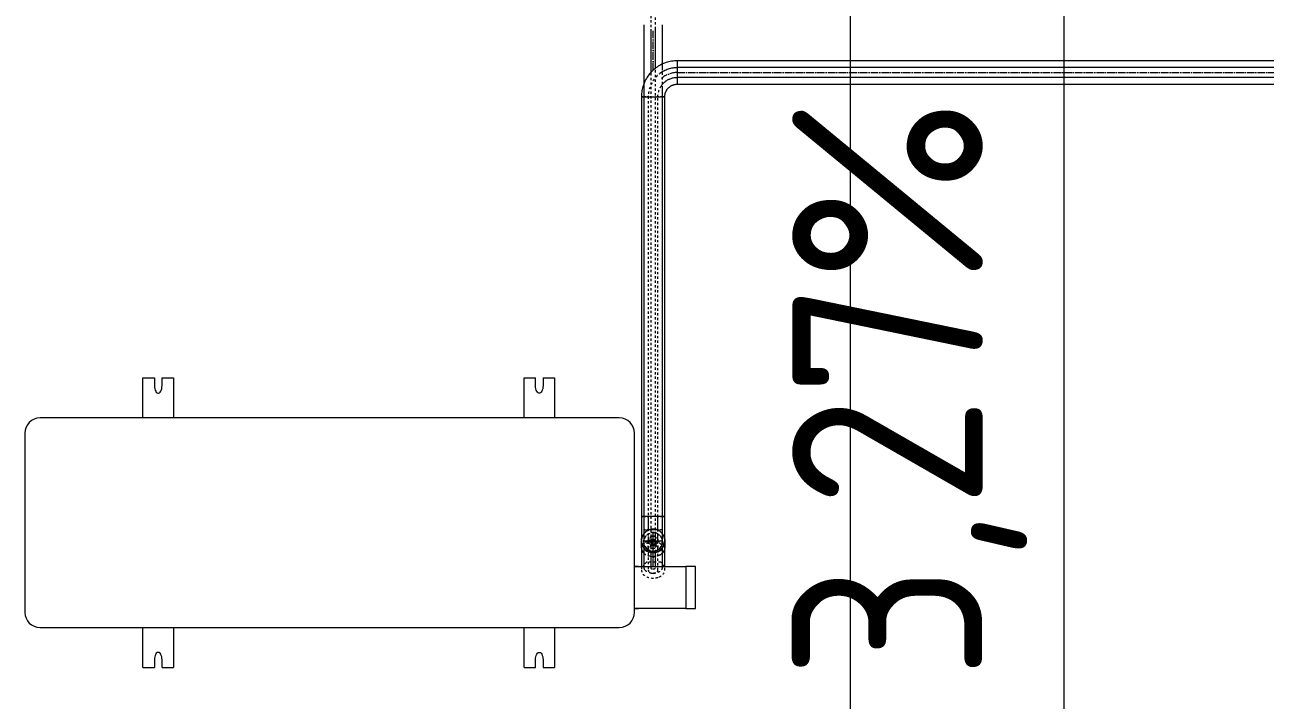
# Model space of a CAD drawing. Header units: millimetres. Extents: x -88595 to 880822, y -1054509 to -148035.
# Drawn here: x 548734 to 550362, y -278557 to -277671 of the extents above; entities that cross this region are included whole.
import ezdxf

# ---------------------------------------------------------------- set-up
doc = ezdxf.new("R2010")
doc.units = ezdxf.units.MM
for name, pattern in [('$0$ADSK_Скрыто', [6, 3, -3]), ('$1$ADSK_Скрыто', [6, 3, -3]), ('$10$ADSK_Осевая', [14, 10, -2, 0, -2]), ('$11$ADSK_Осевая', [14, 10, -2, 0, -2]), ('$2$ADSK_Скрыто', [6, 3, -3]), ('$3$ADSK_Скрыто', [6, 3, -3]), ('$4$ADSK_Скрыто', [6, 3, -3])]:
    doc.linetypes.add(name, pattern=pattern)
for name, color, linetype, lineweight in [('Изоляция', 7, 'Continuous', 18), ('Линии', 7, 'Continuous', 9), ('Марки', 7, 'Continuous', 20), ('Оборудование', 7, 'Continuous', 18), ('Размеры', 7, 'Continuous', 9), ('Трубопровод', 7, 'Continuous', 18), ('Трубопроводы', 7, 'Continuous', 18)]:
    doc.layers.add(name, color=color, linetype=linetype, lineweight=lineweight)
doc.styles.add('GOST Common_2', font='GOST_Common.ttf', dxfattribs={"width": 0.9, "height": 350})

# ---------------------------------------------------------------- blocks, each defined once
blk = doc.blocks.new('$0$ADSK_МедьПайка_Отвод-гнутая труба - Отвод _гнутая труба_-3197938-В_Координация_кровля ОВ3')
at = {"layer": 'Линии', "color": 190, "linetype": '$0$ADSK_Скрыто', "true_color": 0x8000ff, "flags": 128}
for points in [[(11721.8, 16212.9), (11721.8, 16213.1), (11721.8, 16213.2), (11721.8, 16213.3), (11721.8, 16213.5), (11721.8, 16213.6), (11721.9, 16213.7), (11721.9, 16213.8), (11721.9, 16213.9), (11722, 16214.1), (11722, 16214.2), (11722.1, 16214.3), (11722.1, 16214.4), (11722.2, 16214.5), (11722.3, 16214.6), (11722.3, 16214.7), (11722.4, 16214.8), (11722.5, 16214.9), (11722.6, 16215), (11722.6, 16215.1), (11722.7, 16215.2), (11722.8, 16215.3), (11722.9, 16215.4), (11723, 16215.5), (11723.1, 16215.5), (11723.2, 16215.6), (11723.3, 16215.7), (11723.5, 16215.7), (11723.6, 16215.8), (11723.7, 16215.9), (11723.8, 16215.9), (11723.9, 16215.9), (11724, 16216), (11724.2, 16216), (11724.3, 16216.1), (11724.4, 16216.1), (11724.5, 16216.1), (11724.7, 16216.1), (11724.8, 16216.1), (11724.9, 16216.1), (11725, 16216.1)], [(11721.8, 16206.2), (11721.8, 16206.7), (11721.8, 16207.2), (11721.8, 16207.7), (11721.8, 16208.1), (11721.8, 16208.6), (11721.8, 16209), (11721.8, 16209.4), (11721.8, 16209.8), (11721.8, 16210.2), (11721.8, 16210.5), (11721.8, 16210.8), (11721.8, 16211.2), (11721.8, 16211.4), (11721.8, 16211.7), (11721.8, 16211.9), (11721.8, 16212.1), (11721.8, 16212.3), (11721.8, 16212.5), (11721.8, 16212.6), (11721.8, 16212.7), (11721.8, 16212.8), (11721.8, 16212.9), (11721.8, 16212.9), (11721.8, 16212.9)], [(11725, 16216.1), (11725.1, 16216.1), (11725.2, 16216.1), (11725.3, 16216.1), (11725.5, 16216.1), (11725.6, 16216.1), (11725.7, 16216), (11725.8, 16216), (11725.9, 16216), (11726.1, 16215.9), (11726.2, 16215.9), (11726.3, 16215.8), (11726.4, 16215.8), (11726.5, 16215.7), (11726.6, 16215.6), (11726.7, 16215.6), (11726.8, 16215.5), (11726.9, 16215.4), (11727, 16215.3), (11727.1, 16215.2), (11727.2, 16215.2), (11727.3, 16215.1), (11727.4, 16215), (11727.5, 16214.9), (11727.6, 16214.8), (11727.6, 16214.7), (11727.7, 16214.6), (11727.8, 16214.4), (11727.8, 16214.3), (11727.9, 16214.2), (11727.9, 16214.1), (11728, 16214), (11728, 16213.9), (11728, 16213.7), (11728.1, 16213.6), (11728.1, 16213.5), (11728.1, 16213.4), (11728.1, 16213.2), (11728.1, 16213.1), (11728.1, 16213), (11728.1, 16212.9)], [(11728.1, 16212.9), (11728.1, 16212.9), (11728.1, 16212.9), (11728.1, 16212.8), (11728.1, 16212.7), (11728.1, 16212.6), (11728.1, 16212.5), (11728.1, 16212.3), (11728.1, 16212.1), (11728.1, 16211.9), (11728.1, 16211.7), (11728.1, 16211.4), (11728.1, 16211.2), (11728.1, 16210.8), (11728.1, 16210.5), (11728.1, 16210.2), (11728.1, 16209.8), (11728.1, 16209.4), (11728.1, 16209), (11728.1, 16208.6), (11728.1, 16208.1), (11728.1, 16207.7), (11728.1, 16207.2), (11728.1, 16206.7), (11728.1, 16206.2)]]:
    blk.add_lwpolyline(points, dxfattribs=at)
at = {"layer": 'Линии', "color": 190, "linetype": '$0$ADSK_Скрыто', "true_color": 0x8000ff}
for start, end in [(90, 270), (270, 90)]:
    blk.add_arc((11725, 16212.9), 3.17, start, end, dxfattribs=at)
for start_param, end_param in [(1.570796, 4.712389), (4.712389, 7.853982)]:
    blk.add_ellipse((11725, 16206.2), major_axis=(3.17, 0), ratio=0.573576, start_param=start_param, end_param=end_param, dxfattribs=at)
blk = doc.blocks.new('$0$ADSK_МедьПайка_Отвод-гнутая труба - Отвод _гнутая труба_-V68-В_Координация_кровля ОВ3')
at = {"layer": 'Линии', "color": 190, "linetype": '$0$ADSK_Скрыто', "true_color": 0x8000ff}
for p, q in [((11722.2, 16228.8), (11721.9, 16228.8)), ((11722.2, 16228.8), (11721.9, 16228.8)), ((11728, 16228.8), (11727.7, 16228.8)), ((11728, 16228.8), (11727.7, 16228.8))]:
    blk.add_line(p, q, dxfattribs=at)
at = {"layer": 'Линии', "color": 190, "linetype": '$0$ADSK_Скрыто', "true_color": 0x8000ff, "flags": 128}
for points in [[(11721.8, 16228.8), (11721.8, 16228.2), (11721.8, 16227.6), (11721.8, 16226.9), (11721.8, 16226.3), (11721.8, 16225.7), (11721.8, 16225), (11721.8, 16224.4), (11721.8, 16223.8), (11721.8, 16223.2), (11721.8, 16222.6)], [(11728.1, 16223.1), (11728.1, 16223.7), (11728.1, 16224.3), (11728.1, 16224.9), (11728.1, 16225.5), (11728.1, 16226.1), (11728.1, 16226.8), (11728.1, 16227.4), (11728.1, 16228), (11728.1, 16228.7), (11728.1, 16228.8)], [(11721.8, 16213.8), (11721.8, 16213.6), (11721.8, 16213.4), (11721.8, 16213.3), (11721.8, 16213.2), (11721.8, 16213.1), (11721.8, 16213), (11721.8, 16213), (11721.8, 16212.9)], [(11728.1, 16212.9), (11728.1, 16213), (11728.1, 16213), (11728.1, 16213.1), (11728.1, 16213.1), (11728.1, 16213.3), (11728.1, 16213.4), (11728.1, 16213.6), (11728.1, 16213.8)]]:
    blk.add_lwpolyline(points, dxfattribs=at)
at = {"layer": 'Линии', "color": 190, "linetype": '$0$ADSK_Скрыто', "true_color": 0x8000ff}
for start, end in [(90, 270), (270, 90)]:
    blk.add_arc((11725, 16212.9), 3.17, start, end, dxfattribs=at)
at = {"layer": 'Трубопроводы', "color": 190, "true_color": 0x8000ff, "flags": 128}
for points in [[(11721.8, 16222.6), (11721.8, 16222.1), (11721.8, 16221.5), (11721.8, 16220.9), (11721.8, 16220.4), (11721.8, 16219.9), (11721.8, 16219.3), (11721.8, 16218.8), (11721.8, 16218.4), (11721.8, 16217.9), (11721.8, 16217.4), (11721.8, 16217), (11721.8, 16216.6), (11721.8, 16216.2), (11721.8, 16215.8), (11721.8, 16215.5), (11721.8, 16215.1), (11721.8, 16214.8), (11721.8, 16214.5), (11721.8, 16214.3), (11721.8, 16214), (11721.8, 16213.8), (11721.8, 16213.6), (11721.8, 16213.4), (11721.8, 16213.3), (11721.8, 16213.2), (11721.8, 16213.1), (11721.8, 16213), (11721.8, 16213), (11721.8, 16212.9)], [(11728.1, 16213), (11728.1, 16213), (11728.1, 16213.1), (11728.1, 16213.1), (11728.1, 16213.3), (11728.1, 16213.4), (11728.1, 16213.6), (11728.1, 16213.8), (11728.1, 16214), (11728.1, 16214.2), (11728.1, 16214.5), (11728.1, 16214.7), (11728.1, 16215), (11728.1, 16215.4), (11728.1, 16215.7), (11728.1, 16216.1), (11728.1, 16216.5), (11728.1, 16216.9), (11728.1, 16217.3), (11728.1, 16217.8), (11728.1, 16218.2), (11728.1, 16218.7), (11728.1, 16219.2), (11728.1, 16219.7), (11728.1, 16220.2), (11728.1, 16220.8), (11728.1, 16221.3), (11728.1, 16221.9), (11728.1, 16222.5), (11728.1, 16223.1)]]:
    blk.add_lwpolyline(points, dxfattribs=at)
blk = doc.blocks.new('$0$ADSK_МедьПайка_Отвод-гнутая труба - Отвод _гнутая труба_-V66-В_Координация_кровля ОВ3')
at = {"layer": 'Линии', "color": 134, "linetype": '$0$ADSK_Скрыто', "true_color": 0x00a6a6, "flags": 128}
for points in [[(11718.6, 16214.3), (11718.6, 16214.6), (11718.6, 16214.8), (11718.6, 16215.1), (11718.7, 16215.3), (11718.7, 16215.6), (11718.8, 16215.8), (11718.8, 16216.1), (11718.9, 16216.3), (11719, 16216.5), (11719.1, 16216.8), (11719.2, 16217), (11719.3, 16217.2), (11719.4, 16217.5), (11719.6, 16217.7), (11719.7, 16217.9), (11719.9, 16218.1), (11720, 16218.3), (11720.2, 16218.5), (11720.3, 16218.7), (11720.5, 16218.9), (11720.7, 16219), (11720.9, 16219.2), (11721.1, 16219.4), (11721.3, 16219.5), (11721.5, 16219.7), (11721.7, 16219.8), (11722, 16219.9), (11722.2, 16220), (11722.4, 16220.1), (11722.6, 16220.2), (11722.9, 16220.3), (11723.1, 16220.4), (11723.4, 16220.5), (11723.6, 16220.5), (11723.9, 16220.6), (11724.1, 16220.6), (11724.4, 16220.6), (11724.6, 16220.7), (11724.9, 16220.7), (11725, 16220.7)], [(11718.6, 16204.6), (11718.6, 16205.5), (11718.6, 16206.4), (11718.6, 16207.2), (11718.6, 16208), (11718.6, 16208.7), (11718.6, 16209.4), (11718.6, 16210.1), (11718.6, 16210.7), (11718.6, 16211.2), (11718.6, 16211.8), (11718.6, 16212.2), (11718.6, 16212.7), (11718.6, 16213), (11718.6, 16213.4), (11718.6, 16213.7), (11718.6, 16213.9), (11718.6, 16214.1), (11718.6, 16214.2), (11718.6, 16214.3), (11718.6, 16214.3)], [(11725, 16220.7), (11725.2, 16220.7), (11725.5, 16220.6), (11725.7, 16220.6), (11726, 16220.6), (11726.2, 16220.5), (11726.5, 16220.5), (11726.7, 16220.4), (11726.9, 16220.3), (11727.2, 16220.3), (11727.4, 16220.2), (11727.7, 16220.1), (11727.9, 16219.9), (11728.1, 16219.8), (11728.3, 16219.7), (11728.5, 16219.6), (11728.7, 16219.4), (11728.9, 16219.2), (11729.1, 16219.1), (11729.3, 16218.9), (11729.5, 16218.7), (11729.7, 16218.5), (11729.8, 16218.4), (11730, 16218.2), (11730.2, 16218), (11730.3, 16217.7), (11730.4, 16217.5), (11730.6, 16217.3), (11730.7, 16217.1), (11730.8, 16216.8), (11730.9, 16216.6), (11731, 16216.4), (11731, 16216.1), (11731.1, 16215.9), (11731.2, 16215.6), (11731.2, 16215.4), (11731.2, 16215.1), (11731.3, 16214.9), (11731.3, 16214.6), (11731.3, 16214.4), (11731.3, 16214.3)], [(11731.3, 16214.3), (11731.3, 16214.3), (11731.3, 16214.2), (11731.3, 16214.1), (11731.3, 16213.9), (11731.3, 16213.7), (11731.3, 16213.4), (11731.3, 16213.1), (11731.3, 16212.7), (11731.3, 16212.3), (11731.3, 16211.8), (11731.3, 16211.3), (11731.3, 16210.7), (11731.3, 16210.1), (11731.3, 16209.5), (11731.3, 16208.8), (11731.3, 16208), (11731.3, 16207.2), (11731.3, 16206.4), (11731.3, 16205.6), (11731.3, 16204.7), (11731.3, 16204.6)]]:
    blk.add_lwpolyline(points, dxfattribs=at)
at = {"layer": 'Линии', "color": 134, "linetype": '$0$ADSK_Скрыто', "true_color": 0x00a6a6}
for start, end in [(90, 270), (270, 90)]:
    blk.add_arc((11725, 16214.3), 6.35, start, end, dxfattribs=at)
for start_param, end_param in [(1.570796, 4.712389), (4.712389, 7.853982)]:
    blk.add_ellipse((11725, 16204.6), major_axis=(6.35, 0), ratio=0.694658, start_param=start_param, end_param=end_param, dxfattribs=at)
blk = doc.blocks.new('$0$ADSK_МедьПайка_Отвод-гнутая труба - Отвод _гнутая труба_-V67-В_Координация_кровля ОВ3')
at = {"layer": 'Линии', "color": 134, "linetype": '$0$ADSK_Скрыто', "true_color": 0x00a6a6}
for p, q in [((11721.5, 16246.1), (11721, 16246.1)), ((11721.5, 16246.1), (11721, 16246.1)), ((11728.9, 16246.1), (11728.4, 16246.1)), ((11728.9, 16246.1), (11728.4, 16246.1))]:
    blk.add_line(p, q, dxfattribs=at)
at = {"layer": 'Линии', "color": 134, "linetype": '$0$ADSK_Скрыто', "true_color": 0x00a6a6, "flags": 128}
for points in [[(11718.6, 16230.3), (11718.6, 16229.2), (11718.6, 16228.1), (11718.6, 16227.1), (11718.6, 16226.1), (11718.6, 16225.1), (11718.6, 16224.2), (11718.6, 16223.3), (11718.6, 16222.4), (11718.6, 16221.6), (11718.6, 16220.8), (11718.6, 16220.1)], [(11731.3, 16220.6), (11731.3, 16221.4), (11731.3, 16222.2), (11731.3, 16223), (11731.3, 16223.9), (11731.3, 16224.9), (11731.3, 16225.8), (11731.3, 16226.8), (11731.3, 16227.9), (11731.3, 16228.9), (11731.3, 16230)], [(11718.6, 16214.8), (11718.6, 16214.6), (11718.6, 16214.4), (11718.6, 16214.4), (11718.6, 16214.3)], [(11731.3, 16214.3), (11731.3, 16214.3), (11731.3, 16214.4), (11731.3, 16214.5), (11731.3, 16214.7)]]:
    blk.add_lwpolyline(points, dxfattribs=at)
at = {"layer": 'Линии', "color": 134, "linetype": '$0$ADSK_Скрыто', "true_color": 0x00a6a6}
for start, end in [(90, 270), (270, 90)]:
    blk.add_arc((11725, 16214.3), 6.35, start, end, dxfattribs=at)
at = {"layer": 'Трубопроводы', "color": 134, "true_color": 0x00a6a6, "flags": 128}
for points in [[(11718.6, 16246.1), (11718.6, 16244.8), (11718.6, 16243.5), (11718.6, 16242.3), (11718.6, 16241), (11718.6, 16239.8), (11718.6, 16238.5), (11718.6, 16237.3), (11718.6, 16236.1), (11718.6, 16234.9), (11718.6, 16233.7), (11718.6, 16232.5), (11718.6, 16231.4), (11718.6, 16230.3)], [(11731.3, 16230), (11731.3, 16231.1), (11731.3, 16232.2), (11731.3, 16233.4), (11731.3, 16234.6), (11731.3, 16235.7), (11731.3, 16237), (11731.3, 16238.2), (11731.3, 16239.4), (11731.3, 16240.7), (11731.3, 16241.9), (11731.3, 16243.2), (11731.3, 16244.4), (11731.3, 16245.7), (11731.3, 16246.1)], [(11718.6, 16220.1), (11718.6, 16219.3), (11718.6, 16218.7), (11718.6, 16218.1), (11718.6, 16217.5), (11718.6, 16217), (11718.6, 16216.5), (11718.6, 16216), (11718.6, 16215.6), (11718.6, 16215.3), (11718.6, 16215), (11718.6, 16214.8), (11718.6, 16214.6), (11718.6, 16214.4), (11718.6, 16214.4), (11718.6, 16214.3)], [(11731.3, 16214.3), (11731.3, 16214.4), (11731.3, 16214.5), (11731.3, 16214.7), (11731.3, 16214.9), (11731.3, 16215.2), (11731.3, 16215.5), (11731.3, 16215.9), (11731.3, 16216.3), (11731.3, 16216.8), (11731.3, 16217.3), (11731.3, 16217.9), (11731.3, 16218.5), (11731.3, 16219.2), (11731.3, 16219.9), (11731.3, 16220.6)]]:
    blk.add_lwpolyline(points, dxfattribs=at)
blk = doc.blocks.new('$0$ADSK_МедьПайка_Отвод-гнутая труба - Отвод _гнутая труба_-V76-В_Координация_кровля ОВ3')
at = {"layer": 'Линии', "color": 134, "linetype": '$0$ADSK_Скрыто', "true_color": 0x00a6a6}
for p, q in [((-3.5, 31.8), (-4, 31.8)), ((-3.5, 31.8), (-4, 31.8)), ((4, 31.8), (3.5, 31.8)), ((4, 31.8), (3.5, 31.8))]:
    blk.add_line(p, q, dxfattribs=at)
at = {"layer": 'Линии', "color": 134, "linetype": '$0$ADSK_Скрыто', "true_color": 0x00a6a6, "flags": 128}
for points in [[(-10.2, 0.3), (-9, 1.2), (-7.8, 2.1), (-6.6, 3.1), (-5.5, 4.1), (-4.4, 5.2), (-3.4, 6.3), (-2.4, 7.5), (-1.4, 8.7), (-0.5, 9.9), (0.3, 11.2), (1.1, 12.5), (1.9, 13.8), (2.5, 15.2), (3.2, 16.5), (3.8, 17.9), (4.3, 19.4), (4.8, 20.8), (5.2, 22.3), (5.5, 23.8), (5.8, 25.3), (6, 26.8), (6.2, 28.3), (6.3, 29.8), (6.3, 31.3), (6.3, 31.8)], [(-6.4, 31.8), (-6.4, 30.7), (-6.4, 29.7), (-6.5, 28.7), (-6.7, 27.7), (-6.9, 26.7), (-7.1, 25.7), (-7.3, 24.7), (-7.6, 23.8), (-8, 22.8), (-8.4, 21.9), (-8.8, 20.9), (-9.2, 20), (-9.7, 19.1), (-10.2, 18.3)]]:
    blk.add_lwpolyline(points, dxfattribs=at)
at = {"layer": 'Трубопроводы', "color": 134, "true_color": 0x00a6a6, "flags": 128}
for points in [[(-10.2, 18.3), (-10.8, 17.4), (-11.4, 16.6), (-12, 15.8), (-12.7, 15), (-13.3, 14.3), (-14.1, 13.5), (-14.8, 12.8), (-15.6, 12.2), (-16.4, 11.5), (-17.2, 10.9), (-18, 10.4), (-18.9, 9.8), (-19.8, 9.3), (-20.7, 8.9), (-21.6, 8.5), (-22.5, 8.1), (-23.5, 7.7), (-24.5, 7.4), (-25.4, 7.1), (-26.4, 6.9), (-27.4, 6.7), (-28.4, 6.6), (-29.4, 6.5), (-30.5, 6.4), (-31.5, 6.4), (-31.7, 6.3)], [(-31.7, -6.4), (-30.2, -6.3), (-28.7, -6.2), (-27.2, -6.1), (-25.7, -5.9), (-24.2, -5.6), (-22.7, -5.3), (-21.2, -4.9), (-19.8, -4.4), (-18.3, -3.9), (-16.9, -3.3), (-15.5, -2.7), (-14.2, -2), (-12.8, -1.3), (-11.5, -0.5), (-10.2, 0.3)]]:
    blk.add_lwpolyline(points, dxfattribs=at)
blk = doc.blocks.new('$0$ADSK_Наружный блок кондиционера сплит-системы1 - AS50PHP3HRA-V95-В_Координация_кровля ОВ3')
at = {"layer": 'Линии', "linetype": '$0$ADSK_Скрыто'}
for p, q in [((415.6, -51.6), (410.8, -57.5)), ((434.4, -51.6), (415.6, -51.6)), ((439.2, -57.5), (434.4, -51.6))]:
    blk.add_line(p, q, dxfattribs=at)
at = {"layer": 'Оборудование'}
for p, q in [((-245, 137.5), (-245, 190)), ((-245, 190), (-230, 190)), ((-230, 190), (-230, 180)), ((-220, 190), (-205, 190)), ((-220, 180), (-220, 190)), ((-205, 190), (-205, 137.5)), ((255, 137.5), (255, 190)), ((255, 190), (270, 190)), ((270, 180), (270, 190)), ((280, 190), (295, 190)), ((280, 190), (280, 180)), ((295, 190), (295, 137.5)), ((380, 137.5), (-380, 137.5)), ((-400, 117.5), (-400, -117.5)), ((400, -117.5), (400, 117.5)), ((405, -57.3), (400, -57.3)), ((405, -57.3), (400, -57.3)), ((400, -57.5), (467.2, -57.5)), ((480, -57.5), (467.2, -57.5)), ((467.2, -57.5), (467.2, -112.5)), ((480, -112.5), (480, -57.5)), ((467.2, -112.5), (400, -112.5)), ((400, -112.7), (405, -112.7)), ((400, -112.7), (405, -112.7)), ((467.2, -112.5), (480, -112.5)), ((-380, -137.5), (380, -137.5)), ((-245, -190), (-245, -137.5)), ((-205, -137.5), (-205, -190)), ((255, -190), (255, -137.5)), ((295, -137.5), (295, -190)), ((-245, -190), (-230, -190)), ((-230, -180), (-230, -190)), ((-220, -190), (-220, -180)), ((-220, -190), (-205, -190)), ((255, -190), (270, -190)), ((270, -190), (270, -180)), ((280, -180), (280, -190)), ((280, -190), (295, -190))]:
    blk.add_line(p, q, dxfattribs=at)
at = {"layer": 'Оборудование', "flags": 128}
for points in [[(-230, 180), (-229.9, 177.9), (-229.6, 175.9), (-229, 174.1), (-228.3, 172.6), (-227.5, 171.3), (-226.5, 170.5), (-225.5, 170.1), (-224.5, 170.1), (-223.5, 170.5), (-222.5, 171.3), (-221.7, 172.6), (-221, 174.1), (-220.4, 175.9), (-220.1, 177.9), (-220, 180)], [(280, 180), (279.9, 177.9), (279.6, 175.9), (279, 174.1), (278.3, 172.6), (277.5, 171.3), (276.5, 170.5), (275.5, 170.1), (274.5, 170.1), (273.5, 170.5), (272.5, 171.3), (271.7, 172.6), (271, 174.1), (270.4, 175.9), (270.1, 177.9), (270, 180)], [(-220, -180), (-220.1, -177.9), (-220.4, -175.9), (-221, -174.1), (-221.7, -172.6), (-222.5, -171.3), (-223.5, -170.5), (-224.5, -170.1), (-225.5, -170.1), (-226.5, -170.5), (-227.5, -171.3), (-228.3, -172.6), (-229, -174.1), (-229.6, -175.9), (-229.9, -177.9), (-230, -180)], [(270, -180), (270.1, -177.9), (270.4, -175.9), (271, -174.1), (271.7, -172.6), (272.5, -171.3), (273.5, -170.5), (274.5, -170.1), (275.5, -170.1), (276.5, -170.5), (277.5, -171.3), (278.3, -172.6), (279, -174.1), (279.6, -175.9), (279.9, -177.9), (280, -180)]]:
    blk.add_lwpolyline(points, dxfattribs=at)
at = {"layer": 'Оборудование'}
for centre, start, end in [((-380, 117.5), 90, 180), ((380, 117.5), 360, 90), ((-380, -117.5), 180, 270), ((380, -117.5), 270, 360)]:
    blk.add_arc(centre, 20, start, end, dxfattribs=at)
blk = doc.blocks.new('Кровля')
at = {"layer": 'Размеры', "lineweight": 20}
blk.add_line((562365.2, 647576.8), (562365.2, 649076.8), dxfattribs=at)
at = {"layer": 'Размеры', "style": 'GOST Common_2', "width": 0.9}
blk.add_text('3,27%%%', height=250, rotation=90, dxfattribs=at).set_placement((562258.5, 647908.4))

msp = doc.modelspace()

# ---------------------------------------------------------------- linework, layer by layer
at = {"layer": 'Изоляция', "color": 190, "true_color": 0x8000ff}
for p, q in [((549546.5, -277670.8), (549546.5, -278333.5)), ((549570.8, -277729.2), (549570.8, -277670.8)), ((549570.8, -278333.5), (549570.8, -277754.4)), ((549555.5, -278333.5), (549553.4, -278333.5)), ((549561.4, -278333.5), (549556, -278333.5)), ((549563.9, -278333.5), (549561.8, -278333.5)), ((549546.5, -278356.1), (549546.5, -278381.7)), ((549570.8, -278381.7), (549570.8, -278356.1))]:
    msp.add_line(p, q, dxfattribs=at)
at = {"layer": 'Изоляция', "color": 134, "true_color": 0x00a6a6}
for p, q in [((552093.6, -277718), (549590.4, -277718)), ((549590.4, -277718), (549590.4, -277748.2)), ((549590.4, -277748.7), (552093.6, -277748.7)), ((549543.3, -277765.1), (549543.3, -278316.2)), ((549543.3, -277765.1), (549544.8, -277765.1)), ((549545.3, -277765.1), (549546.7, -277765.1)), ((549549.1, -277765.1), (549550.9, -277765.1)), ((549552, -277765.1), (549554.7, -277765.1)), ((549555.2, -277765.1), (549562.1, -277765.1)), ((549562.7, -277765.1), (549565.3, -277765.1)), ((549566.4, -277765.1), (549568.2, -277765.1)), ((549569.5, -277765.1), (549568.3, -277765.1)), ((549572, -277765.1), (549570.8, -277765.1)), ((549572.5, -277765.1), (549573.6, -277765.1)), ((549574, -278316.2), (549574, -277765.1)), ((549544.8, -278316.2), (549543.3, -278316.2)), ((549546.7, -278316.2), (549545.3, -278316.2)), ((549550.9, -278316.2), (549549.1, -278316.2)), ((549554.7, -278316.2), (549552, -278316.2)), ((549562.1, -278316.2), (549555.2, -278316.2)), ((549565.3, -278316.2), (549562.6, -278316.2)), ((549568.2, -278316.2), (549566.4, -278316.2)), ((549570.8, -278316.2), (549572, -278316.2)), ((549574, -278316.2), (549572.5, -278316.2)), ((549543.3, -278357.7), (549543.3, -278381.7)), ((549574, -278381.7), (549574, -278357.7))]:
    msp.add_line(p, q, dxfattribs=at)
at = {"layer": 'Изоляция', "color": 134, "true_color": 0x00a6a6, "flags": 128}
for points in [[(549590.4, -277718), (549588.5, -277718), (549586.6, -277718.2), (549584.8, -277718.3), (549582.9, -277718.6), (549581.1, -277718.9), (549579.2, -277719.4), (549577.4, -277719.8), (549575.6, -277720.4), (549573.8, -277721), (549572.1, -277721.7), (549570.3, -277722.5), (549568.7, -277723.3), (549567, -277724.2), (549565.4, -277725.2), (549563.8, -277726.2), (549562.3, -277727.3), (549560.8, -277728.5), (549559.4, -277729.7), (549558, -277731), (549556.6, -277732.3), (549555.3, -277733.7), (549554.1, -277735.1), (549552.9, -277736.6), (549551.8, -277738.1), (549550.8, -277739.7), (549549.8, -277741.3), (549548.9, -277742.9), (549548, -277744.6), (549547.2, -277746.3), (549546.5, -277748), (549545.9, -277749.8), (549545.3, -277751.6), (549544.8, -277753.4), (549544.4, -277755.2), (549544, -277757.1), (549543.7, -277759), (549543.5, -277760.8), (549543.4, -277762.7), (549543.3, -277764.6), (549543.3, -277765.1)], [(549574, -277765.1), (549574, -277764.4), (549574.1, -277763.8), (549574.1, -277763.1), (549574.2, -277762.5), (549574.3, -277761.8), (549574.5, -277761.2), (549574.6, -277760.6), (549574.8, -277759.9), (549575.1, -277759.3), (549575.3, -277758.7), (549575.6, -277758.1), (549575.9, -277757.5), (549576.2, -277757), (549576.5, -277756.4), (549576.9, -277755.8), (549577.3, -277755.3), (549577.7, -277754.8), (549578.1, -277754.3), (549578.5, -277753.8), (549579, -277753.3), (549579.5, -277752.9), (549580, -277752.5), (549580.5, -277752.1), (549581, -277751.7), (549581.5, -277751.3), (549582.1, -277751), (549582.7, -277750.6), (549583.3, -277750.3), (549583.9, -277750.1), (549584.5, -277749.8), (549585.1, -277749.6), (549585.7, -277749.4), (549586.3, -277749.2), (549587, -277749.1), (549587.6, -277748.9), (549588.3, -277748.8), (549588.9, -277748.8), (549589.6, -277748.7), (549590.2, -277748.7), (549590.4, -277748.7)], [(549543.3, -278316.2), (549543.3, -278317.5), (549543.3, -278318.8), (549543.3, -278320), (549543.3, -278321.3), (549543.3, -278322.5), (549543.3, -278323.8), (549543.3, -278325), (549543.3, -278326.2), (549543.3, -278327.4), (549543.3, -278328.6), (549543.3, -278329.7), (549543.3, -278330.9), (549543.3, -278332), (549543.3, -278333.1), (549543.3, -278334.1), (549543.3, -278335.2), (549543.3, -278336.2), (549543.3, -278337.2), (549543.3, -278338.1), (549543.3, -278339), (549543.3, -278339.9), (549543.3, -278340.7), (549543.3, -278341.5), (549543.3, -278342.2), (549543.3, -278342.9), (549543.3, -278343.6), (549543.3, -278344.2), (549543.3, -278344.8), (549543.3, -278345.3), (549543.3, -278345.8), (549543.3, -278346.2), (549543.3, -278346.6), (549543.3, -278347), (549543.3, -278347.3), (549543.3, -278347.5), (549543.3, -278347.7), (549543.3, -278347.8), (549543.3, -278347.9), (549543.3, -278348)], [(549574, -278348), (549574, -278347.9), (549574, -278347.9), (549574, -278347.7), (549574, -278347.6), (549574, -278347.3), (549574, -278347.1), (549574, -278346.7), (549574, -278346.4), (549574, -278345.9), (549574, -278345.5), (549574, -278344.9), (549574, -278344.4), (549574, -278343.8), (549574, -278343.1), (549574, -278342.4), (549574, -278341.7), (549574, -278340.9), (549574, -278340.1), (549574, -278339.2), (549574, -278338.3), (549574, -278337.4), (549574, -278336.4), (549574, -278335.5), (549574, -278334.4), (549574, -278333.4), (549574, -278332.3), (549574, -278331.2), (549574, -278330), (549574, -278328.9), (549574, -278327.7), (549574, -278326.5), (549574, -278325.3), (549574, -278324.1), (549574, -278322.9), (549574, -278321.6), (549574, -278320.4), (549574, -278319.1), (549574, -278317.8), (549574, -278316.6), (549574, -278316.2)], [(549543.3, -278347.4), (549543.4, -278346.7), (549543.4, -278346.1), (549543.5, -278345.5), (549543.6, -278344.9), (549543.8, -278344.3), (549543.9, -278343.7), (549544.1, -278343.1)], [(549543.3, -278357.7), (549543.3, -278356.8), (549543.3, -278355.9), (549543.3, -278355.1), (549543.3, -278354.3), (549543.3, -278353.6), (549543.3, -278352.9), (549543.3, -278352.2), (549543.3, -278351.6), (549543.3, -278351), (549543.3, -278350.5), (549543.3, -278350), (549543.3, -278349.6), (549543.3, -278349.2), (549543.3, -278348.9), (549543.3, -278348.6), (549543.3, -278348.4), (549543.3, -278348.2)], [(549573.4, -278343.6), (549573.5, -278344.2), (549573.7, -278344.8), (549573.8, -278345.4), (549573.9, -278346), (549573.9, -278346.6), (549574, -278347.2), (549574, -278347.8)], [(549574, -278348.2), (549574, -278348.4), (549574, -278348.6), (549574, -278348.9), (549574, -278349.2), (549574, -278349.6), (549574, -278350), (549574, -278350.5), (549574, -278351), (549574, -278351.6), (549574, -278352.2), (549574, -278352.8), (549574, -278353.5), (549574, -278354.3), (549574, -278355), (549574, -278355.8), (549574, -278356.7), (549574, -278357.6), (549574, -278357.7)]]:
    msp.add_lwpolyline(points, dxfattribs=at)
at = {"layer": 'Изоляция', "color": 190, "true_color": 0x8000ff, "flags": 128}
for points in [[(549546.5, -278333.5), (549546.5, -278334.1), (549546.5, -278334.7), (549546.5, -278335.4), (549546.5, -278336), (549546.5, -278336.6), (549546.5, -278337.2), (549546.5, -278337.8), (549546.5, -278338.4), (549546.5, -278339), (549546.5, -278339.6), (549546.5, -278340.2), (549546.5, -278340.8), (549546.5, -278341.3), (549546.5, -278341.9), (549546.5, -278342.4), (549546.5, -278342.9), (549546.5, -278343.4), (549546.5, -278343.9), (549546.5, -278344.4), (549546.5, -278344.8), (549546.5, -278345.3), (549546.5, -278345.7), (549546.5, -278346.1), (549546.5, -278346.5), (549546.5, -278346.8), (549546.5, -278347.1), (549546.5, -278347.5), (549546.5, -278347.7), (549546.5, -278348), (549546.5, -278348.3), (549546.5, -278348.5), (549546.5, -278348.7), (549546.5, -278348.8), (549546.5, -278349), (549546.5, -278349.1), (549546.5, -278349.2), (549546.5, -278349.3), (549546.5, -278349.3), (549546.5, -278349.3)], [(549570.8, -278349.3), (549570.8, -278349.3), (549570.8, -278349.3), (549570.8, -278349.2), (549570.8, -278349.1), (549570.8, -278349), (549570.8, -278348.9), (549570.8, -278348.7), (549570.8, -278348.5), (549570.8, -278348.3), (549570.8, -278348.1), (549570.8, -278347.8), (549570.8, -278347.5), (549570.8, -278347.2), (549570.8, -278346.9), (549570.8, -278346.6), (549570.8, -278346.2), (549570.8, -278345.8), (549570.8, -278345.4), (549570.8, -278345), (549570.8, -278344.5), (549570.8, -278344.1), (549570.8, -278343.6), (549570.8, -278343.1), (549570.8, -278342.6), (549570.8, -278342), (549570.8, -278341.5), (549570.8, -278340.9), (549570.8, -278340.4), (549570.8, -278339.8), (549570.8, -278339.2), (549570.8, -278338.6), (549570.8, -278338), (549570.8, -278337.4), (549570.8, -278336.8), (549570.8, -278336.2), (549570.8, -278335.5), (549570.8, -278334.9), (549570.8, -278334.3), (549570.8, -278333.6), (549570.8, -278333.5)]]:
    msp.add_lwpolyline(points, dxfattribs=at)
at = {"layer": 'Изоляция', "color": 134, "true_color": 0x00a6a6}
for radius, start, end in [(15.3, 160.6284, 180), (15.4, 165, 180), (15.4, 165, 180), (15.3, 172.0473, 180), (15.4, 180, 197.0356), (15.3, 180, 216.9677), (15.4, 180, 217.4562), (15.4, 180, 270), (15.4, 270, 0), (15.4, 323.1223, 0), (15.3, 322.639, 0), (15.4, 0, 19.3656), (15.4, 342.9646, 0), (15.3, 0, 15), (15.3, 0, 15), (15.4, 0, 7.9513), (15.3, 213.5467, 260.6124), (15.3, 279.3876, 326.4554)]:
    msp.add_arc((549558.7, -278348), radius, start, end, dxfattribs=at)
at = {"layer": 'Изоляция', "color": 190, "true_color": 0x8000ff}
for start, end in [(210, 224.3924), (225, 270), (261.4724, 270), (270, 315), (270, 278.5272), (315.6081, 330)]:
    msp.add_arc((549558.7, -278349.3), 12.2, start, end, dxfattribs=at)
at = {"layer": 'Изоляция', "color": 134, "true_color": 0x00a6a6}
for major_axis, start_param, end_param in [((15.3, 0), 2.879793, 3.665191), ((15.4, 0), 2.879793, 3.141593), ((15.3, 0), 3.141593, 3.79759), ((15.3, 0), 3.665191, 3.79759), ((15.4, 0), 5.759587, 6.692002), ((15.4, 0), 5.759587, 6.283185), ((15.4, 0), 0, 0.408816)]:
    msp.add_ellipse((549558.7, -278357.7), major_axis=major_axis, ratio=0.694658, start_param=start_param, end_param=end_param, dxfattribs=at)
at = {"layer": 'Изоляция', "color": 190, "true_color": 0x8000ff}
for start_param, end_param in [(3.141593, 3.665191), (3.141593, 4.320976), (3.665191, 4.320976), (5.020882, 6.283185), (5.020882, 5.235988), (5.235988, 6.283185)]:
    msp.add_ellipse((549558.7, -278356.1), major_axis=(12.2, 0), ratio=0.573576, start_param=start_param, end_param=end_param, dxfattribs=at)
at = {"layer": 'Линии', "color": 190, "linetype": '$1$ADSK_Скрыто', "true_color": 0x8000ff}
for p, q in [((549555.5, -277646.9), (549555.5, -277676.4)), ((549561.8, -277676.4), (549561.8, -277646.9)), ((549555.5, -277734.3), (549555.5, -278333.5)), ((549561.8, -278333.5), (549561.8, -277728.9)), ((549570.8, -277754.4), (549570.8, -277729.3)), ((549546.5, -278333.5), (549553.3, -278333.5)), ((549553.4, -278333.5), (549546.5, -278333.5)), ((549547.7, -278333.5), (549546.8, -278333.5)), ((549555.5, -278333.5), (549555.9, -278333.5)), ((549556, -278333.5), (549555.5, -278333.5)), ((549555.6, -278333.5), (549555.9, -278333.5)), ((549561.4, -278333.5), (549561.7, -278333.5)), ((549561.4, -278333.5), (549561.8, -278333.5)), ((549561.8, -278333.5), (549561.4, -278333.5)), ((549570.8, -278333.5), (549563.9, -278333.5)), ((549564, -278333.5), (549570.8, -278333.5)), ((549570.5, -278333.5), (549569.6, -278333.5)), ((549555.5, -278356.1), (549555.5, -278362.9)), ((549561.8, -278362.9), (549561.8, -278356.1)), ((549546.5, -278381.7), (549546.5, -278383.1)), ((549555.5, -278381.7), (549555.5, -278383.1)), ((549561.8, -278383.1), (549561.8, -278381.7)), ((549570.8, -278383.1), (549570.8, -278381.7))]:
    msp.add_line(p, q, dxfattribs=at)
at = {"layer": 'Линии', "color": 134, "linetype": '$1$ADSK_Скрыто', "true_color": 0x00a6a6}
for p, q in [((549590.4, -277748.2), (549590.4, -277748.7)), ((549545.4, -277765.1), (549544.7, -277765.1)), ((549544.8, -277765.1), (549545.3, -277765.1)), ((549549, -277765.1), (549546.6, -277765.1)), ((549546.7, -277765.1), (549549.1, -277765.1)), ((549551.9, -277765.1), (549551, -277765.1)), ((549551, -277765.1), (549552, -277765.1)), ((549552.3, -277765.1), (549552.3, -278316.2)), ((549555.2, -277765.1), (549554.7, -277765.1)), ((549555.2, -277765.1), (549554.7, -277765.1)), ((549554.7, -277765.1), (549555.2, -277765.1)), ((549562.6, -277765.1), (549562.1, -277765.1)), ((549562.6, -277765.1), (549562.1, -277765.1)), ((549562.1, -277765.1), (549562.6, -277765.1)), ((549565, -278316.2), (549565, -277765.1)), ((549565.3, -277765.1), (549566.3, -277765.1)), ((549566.3, -277765.1), (549565.4, -277765.1)), ((549570.7, -277765.1), (549569.5, -277765.1)), ((549569.6, -277765.1), (549570.7, -277765.1)), ((549572.6, -277765.1), (549572, -277765.1)), ((549572.1, -277765.1), (549572.5, -277765.1)), ((549574, -277765.1), (549573.7, -277765.1)), ((549544.7, -278316.2), (549545.4, -278316.2)), ((549545.3, -278316.2), (549544.8, -278316.2)), ((549546.6, -278316.2), (549549, -278316.2)), ((549549.1, -278316.2), (549546.7, -278316.2)), ((549551, -278316.2), (549551.9, -278316.2)), ((549552, -278316.2), (549551, -278316.2)), ((549554.7, -278316.2), (549555.2, -278316.2)), ((549554.7, -278316.2), (549555.2, -278316.2)), ((549555.2, -278316.2), (549554.7, -278316.2)), ((549562.1, -278316.2), (549562.6, -278316.2)), ((549562.1, -278316.2), (549562.6, -278316.2)), ((549562.6, -278316.2), (549562.1, -278316.2)), ((549566.3, -278316.2), (549565.3, -278316.2)), ((549565.4, -278316.2), (549566.3, -278316.2)), ((549570.7, -278316.2), (549568.2, -278316.2)), ((549568.4, -278316.2), (549570.7, -278316.2)), ((549572, -278316.2), (549572.6, -278316.2)), ((549572.5, -278316.2), (549572, -278316.2)), ((549543.3, -278347.4), (549543.3, -278347.4)), ((549552.3, -278357.7), (549552.3, -278386.2)), ((549565, -278386.2), (549565, -278357.7)), ((549543.3, -278381.7), (549543.3, -278386.2)), ((549574, -278386.2), (549574, -278381.7))]:
    msp.add_line(p, q, dxfattribs=at)
at = {"layer": 'Линии', "color": 134, "linetype": '$4$ADSK_Скрыто', "true_color": 0x00a6a6, "flags": 128}
for points in [[(549544.1, -278343.1), (549544.3, -278342.6), (549544.5, -278342), (549544.8, -278341.4), (549545, -278340.9), (549545.3, -278340.3), (549545.7, -278339.8), (549546, -278339.3), (549546.3, -278338.8), (549546.7, -278338.3), (549547.1, -278337.8), (549547.5, -278337.4), (549548, -278337), (549548.4, -278336.5), (549548.9, -278336.1), (549549.4, -278335.8), (549549.9, -278335.4), (549550.4, -278335.1), (549550.9, -278334.7), (549551.4, -278334.4), (549552, -278334.2), (549552.5, -278333.9), (549553.1, -278333.7), (549553.5, -278333.5)], [(549553.8, -278333.4), (549554.3, -278333.3), (549554.9, -278333.1), (549555.4, -278333), (549556.1, -278332.8), (549556.7, -278332.7), (549557.3, -278332.7), (549557.9, -278332.6), (549558.5, -278332.6), (549558.7, -278332.6)], [(549558.7, -278332.6), (549559.3, -278332.6), (549559.9, -278332.7), (549560.5, -278332.7), (549561.1, -278332.8), (549561.7, -278332.9), (549562.3, -278333.1), (549562.9, -278333.2), (549563.5, -278333.4)], [(549563.8, -278333.5), (549564.1, -278333.6), (549564.6, -278333.8), (549565.2, -278334.1), (549565.7, -278334.4), (549566.3, -278334.6), (549566.8, -278335), (549567.3, -278335.3), (549567.8, -278335.7), (549568.3, -278336), (549568.8, -278336.4), (549569.2, -278336.8), (549569.7, -278337.3), (549570.1, -278337.7), (549570.5, -278338.2), (549570.9, -278338.7), (549571.2, -278339.2), (549571.6, -278339.7), (549571.9, -278340.2), (549572.2, -278340.7), (549572.5, -278341.3), (549572.7, -278341.8), (549573, -278342.4), (549573.2, -278343), (549573.4, -278343.6)]]:
    msp.add_lwpolyline(points, dxfattribs=at)
at = {"layer": 'Линии', "color": 190, "linetype": '$4$ADSK_Скрыто', "true_color": 0x8000ff, "flags": 128}
for points in [[(549546.5, -278349.3), (549546.5, -278348.8), (549546.5, -278348.4), (549546.6, -278347.9), (549546.6, -278347.4), (549546.7, -278346.9), (549546.8, -278346.4), (549547, -278346), (549547.1, -278345.5), (549547.3, -278345), (549547.4, -278344.6), (549547.6, -278344.1), (549547.9, -278343.7), (549548.1, -278343.3), (549548.3, -278342.9), (549548.6, -278342.5), (549548.9, -278342.1), (549549.2, -278341.7), (549549.5, -278341.3), (549549.8, -278340.9), (549550.2, -278340.6), (549550.5, -278340.3), (549550.9, -278339.9), (549551.3, -278339.6), (549551.7, -278339.4), (549552.1, -278339.1), (549552.5, -278338.8), (549552.9, -278338.6), (549553.4, -278338.4), (549553.8, -278338.2), (549554.2, -278338), (549554.7, -278337.8), (549555.2, -278337.7), (549555.6, -278337.5), (549556.1, -278337.4), (549556.6, -278337.3), (549557.1, -278337.3), (549557.6, -278337.2), (549558, -278337.2), (549558.5, -278337.2), (549558.7, -278337.2)], [(549546.5, -278348.5), (549546.5, -278348.7), (549546.5, -278348.8), (549546.5, -278349), (549546.5, -278349.1), (549546.5, -278349.2), (549546.5, -278349.3), (549546.5, -278349.3), (549546.5, -278349.3)], [(549546.5, -278356.1), (549546.5, -278355.6), (549546.5, -278355.1), (549546.5, -278354.6), (549546.5, -278354.1), (549546.5, -278353.7), (549546.5, -278353.3), (549546.5, -278352.9), (549546.5, -278352.5), (549546.5, -278352.1), (549546.5, -278351.8), (549546.5, -278351.4), (549546.5, -278351.1), (549546.5, -278350.8), (549546.5, -278350.6), (549546.5, -278350.3), (549546.5, -278350.1), (549546.5, -278349.9), (549546.5, -278349.8), (549546.5, -278349.6), (549546.5, -278349.5), (549546.5, -278349.4), (549546.5, -278349.4), (549546.5, -278349.3), (549546.5, -278349.3)], [(549558.7, -278337.2), (549559.1, -278337.2), (549559.6, -278337.2), (549560.1, -278337.2), (549560.6, -278337.3), (549561.1, -278337.4), (549561.6, -278337.5), (549562, -278337.6), (549562.5, -278337.8), (549562.9, -278337.9), (549563.4, -278338.1), (549563.8, -278338.3), (549564.3, -278338.5), (549564.7, -278338.8), (549565.1, -278339), (549565.5, -278339.3), (549565.9, -278339.6), (549566.3, -278339.9), (549566.7, -278340.2), (549567, -278340.5), (549567.4, -278340.8), (549567.7, -278341.2), (549568, -278341.6), (549568.3, -278342), (549568.6, -278342.3), (549568.9, -278342.8), (549569.2, -278343.2), (549569.4, -278343.6), (549569.6, -278344), (549569.8, -278344.5), (549570, -278344.9), (549570.2, -278345.4), (549570.3, -278345.8), (549570.5, -278346.3), (549570.6, -278346.8), (549570.7, -278347.3), (549570.7, -278347.7), (549570.8, -278348.2), (549570.8, -278348.7), (549570.8, -278349.2), (549570.8, -278349.3)], [(549570.8, -278349.3), (549570.8, -278349.3), (549570.8, -278349.3), (549570.8, -278349.2), (549570.8, -278349.1), (549570.8, -278349), (549570.8, -278348.9), (549570.8, -278348.7), (549570.8, -278348.5)], [(549570.8, -278349.3), (549570.8, -278349.3), (549570.8, -278349.4), (549570.8, -278349.4), (549570.8, -278349.5), (549570.8, -278349.6), (549570.8, -278349.8), (549570.8, -278349.9), (549570.8, -278350.1), (549570.8, -278350.3), (549570.8, -278350.6), (549570.8, -278350.8), (549570.8, -278351.1), (549570.8, -278351.4), (549570.8, -278351.8), (549570.8, -278352.1), (549570.8, -278352.5), (549570.8, -278352.9), (549570.8, -278353.3), (549570.8, -278353.7), (549570.8, -278354.1), (549570.8, -278354.6), (549570.8, -278355.1), (549570.8, -278355.6), (549570.8, -278356.1)]]:
    msp.add_lwpolyline(points, dxfattribs=at)
at = {"layer": 'Линии', "color": 134, "linetype": '$2$ADSK_Скрыто', "true_color": 0x00a6a6}
for centre, radius, start, end in [((549558.7, -278348), 15.3, 98.8931, 171.8573), ((549558.7, -278348), 15.3, 90, 160.4464), ((549558.7, -278348), 15.3, 108.5248, 160.4428), ((549558.7, -278348), 15.4, 90, 107.4648), ((549558.7, -278348), 15.4, 90, 97.9063), ((549558.7, -278348), 15.3, 82.0937, 90), ((549558.7, -278348), 15.4, 19.5641, 90), ((549558.7, -278348), 15.4, 72.52, 90), ((549558.7, -278348), 15.4, 8.1413, 81.1069), ((549558.7, -278348), 15.4, 19.5511, 71.4588), ((549558.7, -278348), 15.3, 197.2256, 213.3567), ((549558.7, -278348), 6.35, 0, 180), ((549558.7, -278348), 6.35, 180, 0), ((549558.7, -278351.1), 3.17, 90, 270), ((549558.7, -278344.8), 3.17, 270, 90), ((549558.7, -278348), 15.4, 326.6454, 342.7746), ((549558.7, -278348), 15.4, 217.6417, 220.8313), ((549558.7, -278348), 15.4, 223.6706, 226.3114), ((549558.7, -278348), 15.3, 229.159, 234.5914), ((549558.7, -278348), 15.3, 238.5595, 240.7777), ((549558.7, -278348), 15.4, 242.9958, 248.1256), ((549558.7, -278348), 15.4, 254.7283, 255.0522), ((549558.7, -278348), 15.3, 256.8707, 260.105), ((549558.7, -278348), 15.4, 260.8024, 270), ((549558.7, -278348), 15.3, 270, 279.1976), ((549558.7, -278348), 15.3, 279.949, 283.1224), ((549558.7, -278348), 15.3, 284.9377, 285.2413), ((549558.7, -278348), 15.4, 291.8754, 296.9948), ((549558.7, -278348), 15.3, 299.2078, 301.419), ((549558.7, -278348), 15.3, 305.4016, 310.8313), ((549558.7, -278348), 15.4, 313.6706, 316.3114), ((549558.7, -278348), 15.4, 319.159, 322.4534)]:
    msp.add_arc(centre, radius, start, end, dxfattribs=at)
at = {"layer": 'Линии', "color": 190, "linetype": '$2$ADSK_Скрыто', "true_color": 0x8000ff}
for centre, radius, start, end in [((549558.7, -278349.3), 12.2, 90, 180), ((549558.7, -278349.3), 12.2, 90, 180), ((549558.7, -278349.3), 12.2, 90, 180), ((549558.7, -278349.3), 12.2, 180, 261.2328), ((549558.7, -278349.3), 12.2, 180, 210), ((549558.7, -278349.3), 12.2, 180, 210.8997), ((549558.7, -278349.3), 12.2, 180, 210), ((549558.7, -278349.3), 3.17, 0, 180), ((549558.7, -278349.3), 3.17, 180, 0), ((549558.7, -278350.9), 1.59, 90, 270), ((549558.7, -278349.3), 12.2, 0, 90), ((549558.7, -278349.3), 12.2, 0, 90), ((549558.7, -278349.3), 12.2, 0, 90), ((549558.7, -278347.7), 1.59, 270, 90), ((549558.7, -278349.3), 12.2, 278.7668, 0), ((549558.7, -278349.3), 12.2, 329.0769, 0), ((549558.7, -278349.3), 12.2, 330, 0), ((549558.7, -278349.3), 12.2, 330, 357.3751), ((549558.7, -278349.3), 12.2, 8.2825, 15), ((549558.7, -278349.3), 12.2, 215.9209, 220.4611), ((549558.7, -278349.3), 12.2, 224.0408, 225.9402), ((549558.7, -278349.3), 12.2, 224.6266, 225), ((549558.7, -278349.3), 12.2, 224.6266, 225), ((549558.7, -278349.3), 12.2, 229.5303, 234.0739), ((549558.7, -278349.3), 12.2, 239.0769, 240.4884), ((549558.7, -278349.3), 12.2, 243.285, 247.2646), ((549558.7, -278349.3), 12.2, 257.1429, 257.5246), ((549558.7, -278349.3), 12.2, 282.5435, 282.8571), ((549558.7, -278349.3), 12.2, 292.7405, 296.7063), ((549558.7, -278349.3), 12.2, 299.4964, 300.8997), ((549558.7, -278349.3), 12.2, 305.9209, 310.4611), ((549558.7, -278349.3), 12.2, 314.0408, 315.9402), ((549558.7, -278349.3), 12.2, 315, 315.374), ((549558.7, -278349.3), 12.2, 315, 315.374), ((549558.7, -278349.3), 12.2, 319.5303, 324.0739)]:
    msp.add_arc(centre, radius, start, end, dxfattribs=at)
at = {"layer": 'Линии', "color": 134, "linetype": '$3$ADSK_Скрыто', "true_color": 0x00a6a6}
for centre, major_axis, start_param, end_param in [((549558.7, -278357.7), (15.3, 0), 2.094395, 2.879793), ((549558.7, -278357.7), (15.3, 0), 0.523599, 2.094395), ((549558.7, -278357.7), (6.35, 0), 1.570796, 3.141593), ((549558.7, -278357.7), (6.35, 0), 0, 1.570796), ((549558.7, -278357.7), (15.4, 0), 0.412057, 0.523599), ((549558.7, -278357.7), (15.4, 0), 3.800831, 5.235988), ((549558.7, -278357.7), (15.4, 0), 3.800831, 4.405896), ((549558.7, -278357.7), (6.35, 0), 3.141593, 4.712389), ((549558.7, -278357.7), (15.4, 0), 4.45059, 4.712389), ((549558.7, -278357.7), (6.35, 0), 4.712389, 6.283185), ((549558.7, -278357.7), (15.3, 0), 4.712389, 5.759587), ((549558.7, -278357.7), (15.4, 0), 5.235988, 5.759587), ((549558.7, -278386.2), (15.3, 0), 3.141593, 3.665191), ((549558.7, -278386.2), (15.3, 0), 3.665191, 5.235988), ((549558.7, -278386.2), (6.35, 0), 3.141593, 4.712389), ((549558.7, -278386.2), (6.35, 0), 4.712389, 6.283185), ((549558.7, -278386.2), (15.4, 0), 5.235988, 6.283185)]:
    msp.add_ellipse(centre, major_axis=major_axis, ratio=0.694658, start_param=start_param, end_param=end_param, dxfattribs=at)
at = {"layer": 'Линии', "color": 190, "linetype": '$3$ADSK_Скрыто', "true_color": 0x8000ff}
for centre, major_axis, start_param, end_param in [((549558.7, -278356.1), (12.2, 0), 2.094395, 3.141593), ((549558.7, -278356.1), (12.2, 0), 0.523599, 2.094395), ((549558.7, -278356.1), (12.2, 0), 0, 0.523599), ((549558.7, -278356.1), (12.2, 0), 4.33216, 5.016795), ((549558.7, -278356.1), (12.2, 0), 4.33216, 4.712389), ((549558.7, -278356.1), (3.17, 0), 1.570796, 3.141593), ((549558.7, -278356.1), (3.17, 0), 3.141593, 4.712389), ((549558.7, -278356.1), (3.17, 0), 0, 1.570796), ((549558.7, -278356.1), (3.17, 0), 4.712389, 6.283185), ((549558.7, -278356.1), (12.2, 0), 4.712389, 5.016795), ((549558.7, -278383.1), (12.2, 0), 3.141593, 3.665191), ((549558.7, -278383.1), (3.17, 0), 2.879793, 3.141593), ((549558.7, -278383.1), (3.17, 0), 3.141593, 4.712389), ((549558.7, -278383.1), (3.17, 0), 4.712389, 6.283185), ((549558.7, -278383.1), (3.18, 0), 0, 0.261799), ((549558.7, -278383.1), (12.2, 0), 5.235988, 6.283185), ((549558.7, -278383.1), (12.2, 0), 3.665191, 5.235988)]:
    msp.add_ellipse(centre, major_axis=major_axis, ratio=0.573576, start_param=start_param, end_param=end_param, dxfattribs=at)
at = {"layer": 'Марки'}
for p, q in [((549817.2, -277606.6), (549817.2, -279417.9)), ((549817.2, -277728.6), (549817.2, -279770.5))]:
    msp.add_line(p, q, dxfattribs=at)
at = {"layer": 'Трубопровод', "color": 190, "true_color": 0x8000ff}
for p, q in [((549555.5, -277676.5), (549555.5, -277734.2)), ((549561.8, -277728.9), (549561.8, -277676.5)), ((549555.5, -278362.9), (549555.5, -278381.7)), ((549561.8, -278381.7), (549561.8, -278362.9))]:
    msp.add_line(p, q, dxfattribs=at)
at = {"layer": 'Трубопровод', "color": 190, "linetype": '$10$ADSK_Осевая', "true_color": 0x8000ff}
for p, q in [((549558.7, -277730.8), (549558.7, -277676.5)), ((549552.3, -278349.3), (549565, -278349.3)), ((549558.7, -278355.7), (549558.7, -278343)), ((549558.7, -278381.7), (549558.7, -278363.3))]:
    msp.add_line(p, q, dxfattribs=at)
at = {"layer": 'Трубопровод', "color": 134, "true_color": 0x00a6a6}
for p, q in [((552093.6, -277727), (549590.4, -277727)), ((549590.4, -277739.7), (552093.6, -277739.7))]:
    msp.add_line(p, q, dxfattribs=at)
at = {"layer": 'Трубопровод', "color": 134, "linetype": '$10$ADSK_Осевая', "true_color": 0x00a6a6}
for p, q in [((549590.4, -277733.4), (552093.6, -277733.4)), ((549558.7, -278360.7), (549558.7, -278335.3)), ((549546, -278348), (549571.4, -278348))]:
    msp.add_line(p, q, dxfattribs=at)
at = {"layer": 'Трубопроводы', "color": 134, "linetype": '$11$ADSK_Осевая', "true_color": 0x00a6a6}
msp.add_arc((549590.4, -277765.1), 31.7, 90, 131.1616, dxfattribs=at)

# ---------------------------------------------------------------- block references
at = {"layer": 'Линии', "color": 134, "linetype": '$0$ADSK_Скрыто', "true_color": 0x00a6a6, "rotation": 180}
msp.add_blockref('$0$ADSK_МедьПайка_Отвод-гнутая труба - Отвод _гнутая труба_-V76-В_Координация_кровля ОВ3', (549558.7, -277733.4), dxfattribs=at)
at = {"layer": 'Линии', "linetype": '$0$ADSK_Скрыто'}
msp.add_blockref('$0$ADSK_Наружный блок кондиционера сплит-системы1 - AS50PHP3HRA-V95-В_Координация_кровля ОВ3', (549134.3, -278324.2), dxfattribs=at)
at = {"layer": 'Линии', "color": 134, "linetype": '$0$ADSK_Скрыто', "true_color": 0x00a6a6}
for name in ['$0$ADSK_МедьПайка_Отвод-гнутая труба - Отвод _гнутая труба_-V67-В_Координация_кровля ОВ3', '$0$ADSK_МедьПайка_Отвод-гнутая труба - Отвод _гнутая труба_-V66-В_Координация_кровля ОВ3']:
    msp.add_blockref(name, (537833.7, -294562.3), dxfattribs=at)
at = {"layer": 'Линии', "color": 190, "linetype": '$0$ADSK_Скрыто', "true_color": 0x8000ff}
for name in ['$0$ADSK_МедьПайка_Отвод-гнутая труба - Отвод _гнутая труба_-V68-В_Координация_кровля ОВ3', '$0$ADSK_МедьПайка_Отвод-гнутая труба - Отвод _гнутая труба_-3197938-В_Координация_кровля ОВ3']:
    msp.add_blockref(name, (537833.7, -294562.3), dxfattribs=at)
at = {"layer": 'Оборудование', "color": 5, "true_color": 0x0000ff}
msp.add_blockref('Кровля', (-12267.3, -926437.4), dxfattribs=at)

doc.saveas('drawing.dxf')
